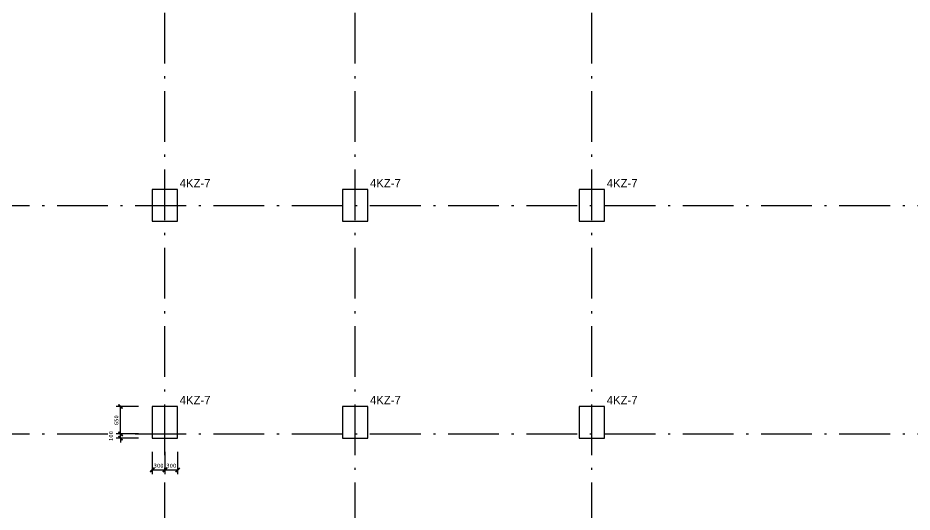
# Model space of a CAD drawing. Header units: millimetres. Extents: x -1141 to 233276, y -20783 to 42059.
# Drawn here: x 30523 to 51672, y 9754 to 21430 of the extents above; entities that cross this region are included whole.
import ezdxf

# ---------------------------------------------------------------- set-up
doc = ezdxf.new("R2010")
doc.units = ezdxf.units.MM
doc.header["$PDMODE"] = 35
doc.linetypes.add('线型2', pattern=[1850, 1200, -300, 50, -300])
doc.linetypes.add('线型5', pattern=[3050, 2400, -300, 50, -300])
doc.layers.add('DOTE', color=10, linetype='线型2', plot=False)
for name, color, linetype, lineweight in [('S_Cl', 2, 'Continuous', 25), ('S_ColumDimSect', 84, '线型5', 9), ('S_ColumFocus', 2, 'Continuous', 9)]:
    doc.layers.add(name, color=color, linetype=linetype, lineweight=lineweight)
doc.styles.add('xxxx', font='RIF.ttf')
doc.styles.add('宋体', font='')
doc.styles.get('宋体').set_extended_font_data('宋体')
doc.dimstyles.new('DimN_1', dxfattribs={"dimtxt": 125, "dimasz": 100, "dimexe": 250, "dimexo": 0.0625, "dimgap": 50, "dimtad": 1, "dimdec": 0, "dimrnd": 5, "dimzin": 0, "dimdsep": 46, "dimtxsty": '宋体', "dimblk1": 'ARCHTICK', "dimblk2": 'ARCHTICK', "dimsah": 1, "dimcen": 0.09, "dimadec": 0, "dimazin": 0, "dimtfac": 1, "dimtdec": 0, "dimtofl": 0, "dimtmove": 2, "dimatfit": 1, "dimfxl": 1, "dimtolj": 1, "dimtzin": 0, "dimarcsym": 0})

# ---------------------------------------------------------------- blocks, each defined once
blk = doc.blocks.new('_ArchTick')
at = {"color": 0, "linetype": 'ByBlock', "const_width": 0.4}
blk.add_lwpolyline([(-0.5, -0.5), (0.5, 0.5)], dxfattribs=at)
blk = doc.blocks.new('*D94')
at = {"layer": 'Defpoints', "color": 0, "transparency": 16777216}
for p in [(32950, 11600), (33700, 11600), (33700, 11500)]:
    blk.add_point(p, dxfattribs=at)
at = {"layer": 'S_ColumDimSect', "color": 0, "lineweight": -2, "transparency": 16777216}
for p, q in [((32950, 11600), (32950, 11700)), ((33375, 11600), (32850, 11600)), ((33375, 11500), (32850, 11500)), ((32950, 11500), (32950, 11600)), ((32950, 11500), (32950, 11400))]:
    blk.add_line(p, q, dxfattribs=at)
at = {"layer": 'S_ColumDimSect', "color": 0, "lineweight": -2, "transparency": 16777216, "xscale": 100, "yscale": 100, "zscale": 100}
for p, rotation in [((32950, 11600), 270), ((32950, 11500), 90)]:
    blk.add_blockref('_ArchTick', p, dxfattribs=dict(at, rotation=rotation))
at = {"layer": 'S_ColumDimSect', "color": 0, "transparency": 16777216, "insert": (32725, 11550), "char_height": 100, "attachment_point": 5, "rotation": 90, "style": '宋体'}
blk.add_mtext('\\A1;100', dxfattribs=at)
blk = doc.blocks.new('*D95')
at = {"layer": 'Defpoints', "color": 0, "transparency": 16777216}
for p in [(32950, 12250), (33700, 12250), (33700, 11600)]:
    blk.add_point(p, dxfattribs=at)
at = {"layer": 'S_ColumDimSect', "color": 0, "lineweight": -2, "transparency": 16777216}
for p, q in [((33375, 12250), (32850, 12250)), ((32950, 11600), (32950, 12250)), ((33375, 11600), (32850, 11600))]:
    blk.add_line(p, q, dxfattribs=at)
at = {"layer": 'S_ColumDimSect', "color": 0, "lineweight": -2, "transparency": 16777216, "xscale": 100, "yscale": 100, "zscale": 100}
for p, rotation in [((32950, 12250), 90), ((32950, 11600), 270)]:
    blk.add_blockref('_ArchTick', p, dxfattribs=dict(at, rotation=rotation))
at = {"layer": 'S_ColumDimSect', "color": 0, "transparency": 16777216, "insert": (32850, 11925), "char_height": 100, "attachment_point": 5, "rotation": 90, "style": '宋体'}
blk.add_mtext('\\A1;650', dxfattribs=at)
blk = doc.blocks.new('*D96')
at = {"layer": 'Defpoints', "color": 0, "transparency": 16777216}
for p in [(33700, 11500), (34000, 11500), (34000, 10750)]:
    blk.add_point(p, dxfattribs=at)
at = {"layer": 'S_ColumDimSect', "color": 0, "lineweight": -2, "transparency": 16777216}
for p, q in [((33700, 11175), (33700, 10650)), ((34000, 11175), (34000, 10650)), ((33700, 10750), (34000, 10750))]:
    blk.add_line(p, q, dxfattribs=at)
at = {"layer": 'S_ColumDimSect', "color": 0, "lineweight": -2, "transparency": 16777216, "xscale": 100, "yscale": 100, "zscale": 100, "rotation": 180}
blk.add_blockref('_ArchTick', (33700, 10750), dxfattribs=at)
at = {"layer": 'S_ColumDimSect', "color": 0, "lineweight": -2, "transparency": 16777216, "xscale": 100, "yscale": 100, "zscale": 100}
blk.add_blockref('_ArchTick', (34000, 10750), dxfattribs=at)
at = {"layer": 'S_ColumDimSect', "color": 0, "transparency": 16777216, "insert": (33850, 10850), "char_height": 100, "attachment_point": 5, "style": '宋体'}
blk.add_mtext('\\A1;300', dxfattribs=at)
blk = doc.blocks.new('*D97')
at = {"layer": 'Defpoints', "color": 0, "transparency": 16777216}
for p in [(34000, 11500), (34300, 11500), (34300, 10750)]:
    blk.add_point(p, dxfattribs=at)
at = {"layer": 'S_ColumDimSect', "color": 0, "lineweight": -2, "transparency": 16777216}
for p, q in [((34000, 11175), (34000, 10650)), ((34300, 11175), (34300, 10650)), ((34000, 10750), (34300, 10750))]:
    blk.add_line(p, q, dxfattribs=at)
at = {"layer": 'S_ColumDimSect', "color": 0, "lineweight": -2, "transparency": 16777216, "xscale": 100, "yscale": 100, "zscale": 100, "rotation": 180}
blk.add_blockref('_ArchTick', (34000, 10750), dxfattribs=at)
at = {"layer": 'S_ColumDimSect', "color": 0, "lineweight": -2, "transparency": 16777216, "xscale": 100, "yscale": 100, "zscale": 100}
blk.add_blockref('_ArchTick', (34300, 10750), dxfattribs=at)
at = {"layer": 'S_ColumDimSect', "color": 0, "transparency": 16777216, "insert": (34150, 10850), "char_height": 100, "attachment_point": 5, "style": '宋体'}
blk.add_mtext('\\A1;300', dxfattribs=at)

msp = doc.modelspace()

# ---------------------------------------------------------------- linework, layer by layer
at = {"layer": 'DOTE'}
for p, q in [((34000, 0), (34000, 41300)), ((38500, 0), (38500, 41300)), ((44100, 0), (44100, 41300)), ((0, 17000), (72500, 17000)), ((0, 11600), (72500, 11600))]:
    msp.add_line(p, q, dxfattribs=at)
at = {"layer": 'S_Cl'}
for points in [[(34300, 16625), (34300, 17375), (33700, 17375), (33700, 16625)], [(38800, 16625), (38800, 17375), (38200, 17375), (38200, 16625)], [(44400, 16625), (44400, 17375), (43800, 17375), (43800, 16625)], [(34300, 11500), (34300, 12250), (33700, 12250), (33700, 11500)], [(38800, 11500), (38800, 12250), (38200, 12250), (38200, 11500)], [(44400, 11500), (44400, 12250), (43800, 12250), (43800, 11500)]]:
    msp.add_lwpolyline(points, close=True, dxfattribs=at)

# ---------------------------------------------------------------- texts
at = {"layer": 'S_ColumFocus', "char_height": 200, "attachment_point": 1, "style": 'xxxx'}
for insert, width in [((34350, 17625.05), 845.875), ((38850, 17625.05), 845.875), ((44450, 17625.05), 854.25), ((34350, 12500.05), 837.5), ((38850, 12500.05), 837.5), ((44450, 12500.05), 845.875)]:
    msp.add_mtext('4KZ-7', dxfattribs=dict(at, insert=insert, width=width))

# ---------------------------------------------------------------- dimensions: what is measured, and where the dimension line sits
at = {"layer": 'S_ColumDimSect'}
for p1, p2, distance, picture, middle in [((33700, 11600), (33700, 12250), 750, '*D95', (32850, 11925)), ((33700, 11500), (33700, 11600), 750, '*D94', (32725, 11550)), ((33700, 11500), (34000, 11500), -750, '*D96', (33850, 10850)), ((34000, 11500), (34300, 11500), -750, '*D97', (34150, 10850))]:
    dim = msp.add_aligned_dim(p1=p1, p2=p2, distance=distance, dimstyle='DimN_1', override={"dimtxt": 100, "dimexe": 100, "dimexo": 325, "dimtih": 0, "dimtoh": 0, "dimtofl": 1, "dimtfill": 0}, dxfattribs=at)
    dim.commit()
    dim.dimension.update_dxf_attribs({"geometry": picture, "text_midpoint": middle})

doc.saveas('drawing.dxf')
